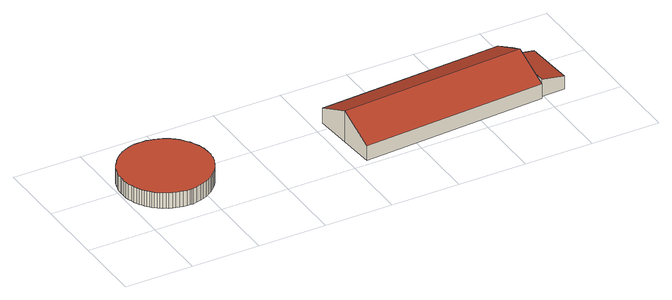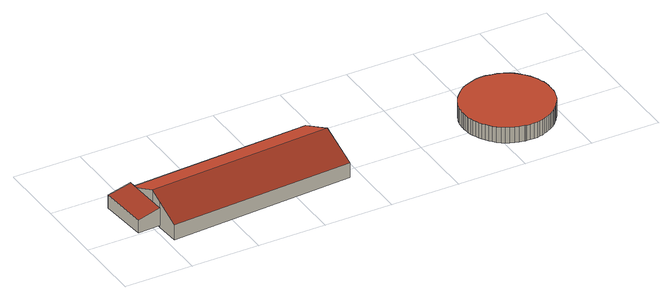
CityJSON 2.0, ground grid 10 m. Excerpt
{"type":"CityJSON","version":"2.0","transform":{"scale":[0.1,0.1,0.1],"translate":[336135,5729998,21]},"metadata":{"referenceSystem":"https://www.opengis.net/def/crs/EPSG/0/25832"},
"CityObjects":{
"building1":{"type":"Building","attributes":{"Geometrietyp2DReferenz":"3000","Gemeindeschluessel":"05170012","function":"51003_1201","roofType":"1000","measuredHeight":2.44},"geometry":[{"type":"Solid","lod":"2","boundaries":[[[[0,1,2,3]],[[4,5,1,0]],[[6,7,5,4]],[[8,9,7,6]],[[10,11,9,8]],[[12,13,11,10]],[[14,15,13,12]],[[16,17,15,14]],[[18,19,17,16]],[[20,21,19,18]],[[22,23,21,20]],[[24,25,23,22]],[[26,27,25,24]],[[28,29,27,26]],[[30,31,29,28]],[[32,33,31,30]],[[34,35,33,32]],[[36,37,35,34]],[[38,39,37,36]],[[40,41,39,38]],[[42,43,41,40]],[[44,45,43,42]],[[46,47,45,44]],[[48,49,47,46]],[[50,51,49,48]],[[52,53,51,50]],[[54,55,53,52]],[[56,57,55,54]],[[58,59,57,56]],[[60,61,59,58]],[[62,63,61,60]],[[64,65,63,62]],[[66,67,65,64]],[[68,69,67,66]],[[70,71,69,68]],[[72,73,71,70]],[[74,75,73,72]],[[76,77,75,74]],[[78,79,77,76]],[[80,81,79,78]],[[82,83,81,80]],[[84,85,83,82]],[[86,87,85,84]],[[88,89,87,86]],[[90,91,89,88]],[[92,93,91,90]],[[94,95,93,92]],[[96,97,95,94]],[[98,99,97,96]],[[100,101,99,98]],[[102,103,101,100]],[[104,105,103,102]],[[106,107,105,104]],[[108,109,107,106]],[[110,111,109,108]],[[112,113,111,110]],[[114,115,113,112]],[[116,117,115,114]],[[118,119,117,116]],[[120,121,119,118]],[[122,123,121,120]],[[124,125,123,122]],[[126,127,125,124]],[[128,129,127,126]],[[130,131,129,128]],[[132,133,131,130]],[[134,135,133,132]],[[136,137,135,134]],[[138,139,137,136]],[[140,141,139,138]],[[142,143,141,140]],[[144,145,143,142]],[[146,147,145,144]],[[148,149,147,146]],[[150,151,149,148]],[[152,153,151,150]],[[154,155,153,152]],[[156,157,155,154]],[[158,159,157,156]],[[160,161,159,158]],[[162,163,161,160]],[[164,165,163,162]],[[166,167,165,164]],[[168,169,167,166]],[[170,171,169,168]],[[172,173,171,170]],[[174,175,173,172]],[[176,177,175,174]],[[178,179,177,176]],[[180,181,179,178]],[[182,183,181,180]],[[3,2,183,182]],[[180,178,176,174,172,170,168,166,164,162,160,158,156,154,152,150,148,146,144,142,140,138,136,134,132,130,128,126,124,122,120,118,116,114,112,110,108,106,104,102,100,98,96,94,92,90,88,86,84,82,80,78,76,74,72,70,68,66,64,62,60,58,56,54,52,50,48,46,44,42,40,38,36,34,32,30,28,26,24,22,20,18,16,14,12,10,8,6,4,0,3,182]],[[1,5,7,9,11,13,15,17,19,21,23,25,27,29,31,33,35,37,39,41,43,45,47,49,51,53,55,57,59,61,63,65,67,69,71,73,75,77,79,81,83,85,87,89,91,93,95,97,99,101,103,105,107,109,111,113,115,117,119,121,123,125,127,129,131,133,135,137,139,141,143,145,147,149,151,153,155,157,159,161,163,165,167,169,171,173,175,177,179,181,183,2]]]],"semantics":{"surfaces":[{"type":"WallSurface"},{"type":"RoofSurface"},{"type":"GroundSurface"}],"values":[[0,0,0,0,0,0,0,0,0,0,0,0,0,0,0,0,0,0,0,0,0,0,0,0,0,0,0,0,0,0,0,0,0,0,0,0,0,0,0,0,0,0,0,0,0,0,0,0,0,0,0,0,0,0,0,0,0,0,0,0,0,0,0,0,0,0,0,0,0,0,0,0,0,0,0,0,0,0,0,0,0,0,0,0,0,0,0,0,0,0,0,0,1,2]]}}]},
"building2":{"type":"Building","attributes":{"Geometrietyp2DReferenz":"3000","Gemeindeschluessel":"05170012","function":"31001_2720","roofType":"3100","measuredHeight":4.81},"geometry":[{"type":"Solid","lod":"2","boundaries":[[[[184,185,186,187]],[[188,189,185,184]],[[190,191,189,188]],[[192,193,191,190]],[[194,195,193,192]],[[196,197,195,194]],[[187,186,197,196]],[[196,194,192,190,187]],[[188,184,187,190]],[[185,189,191,193,195,197,186]]]],"semantics":{"surfaces":[{"type":"WallSurface"},{"type":"RoofSurface"},{"type":"GroundSurface"}],"values":[[0,0,0,0,0,0,0,1,1,2]]}}]},
"building3":{"type":"Building","attributes":{"Geometrietyp2DReferenz":"3000","Gemeindeschluessel":"05170012","function":"31001_2463","roofType":"2100","measuredHeight":2.7},"address":[{"country":"Germany","locality":"Hamminkeln","thoroughfareNumber":"7","thoroughfareName":"Bruchweg"}],"geometry":[{"type":"Solid","lod":"2","boundaries":[[[[198,199,200,201]],[[202,203,199,198]],[[204,205,203,202]],[[201,200,205,204]],[[202,198,201,204]],[[199,203,205,200]]]],"semantics":{"surfaces":[{"type":"WallSurface"},{"type":"RoofSurface"},{"type":"GroundSurface"}],"values":[[0,0,0,0,1,2]]}}]}
},
"vertices":[
[2,101,34],[2,101,10],[2,96,10],[2,96,34],[3,106,34],[3,106,10],[5,111,34],[5,111,10],[6,115,34],[6,115,10],[8,120,34],[8,120,10],[10,124,34],[10,124,10],[13,127,34],[13,127,10],[15,130,34],[15,130,10],[17,133,34],[17,133,10],[20,136,34],[20,136,10],[22,139,34],[22,139,10],[25,141,34],[25,141,10],[27,143,34],[27,143,10],[30,145,34],[30,145,10],[33,147,34],[33,147,10],[37,149,34],[37,149,10],[40,151,34],[40,151,10],[44,152,34],[44,152,10],[48,154,34],[48,154,10],[53,155,34],[53,155,10],[57,156,34],[57,156,10],[62,156,34],[62,156,10],[68,156,34],[68,156,10],[73,156,34],[73,156,10],[75,156,34],[75,156,10],[76,155,34],[76,155,10],[83,154,34],[83,154,10],[89,152,34],[89,152,10],[95,150,34],[95,150,10],[100,147,34],[100,147,10],[105,144,34],[105,144,10],[110,140,34],[110,140,10],[114,136,34],[114,136,10],[117,132,34],[117,132,10],[120,128,34],[120,128,10],[123,124,34],[123,124,10],[125,120,34],[125,120,10],[127,115,34],[127,115,10],[129,111,34],[129,111,10],[130,107,34],[130,107,10],[131,103,34],[131,103,10],[131,99,34],[131,99,10],[132,96,34],[132,96,10],[132,92,34],[132,92,10],[132,89,34],[132,89,10],[132,86,34],[132,86,10],[131,82,34],[131,82,10],[131,79,34],[131,79,10],[130,75,34],[130,75,10],[129,71,34],[129,71,10],[127,67,34],[127,67,10],[125,63,34],[125,63,10],[123,59,34],[123,59,10],[121,55,34],[121,55,10],[118,51,34],[118,51,10],[114,47,34],[114,47,10],[110,43,34],[110,43,10],[106,39,34],[106,39,10],[101,36,34],[101,36,10],[96,33,34],[96,33,10],[90,31,34],[90,31,10],[85,29,34],[85,29,10],[78,27,34],[78,27,10],[72,26,34],[72,26,10],[70,26,34],[70,26,10],[68,26,34],[68,26,10],[63,26,34],[63,26,10],[58,27,34],[58,27,10],[53,28,34],[53,28,10],[48,29,34],[48,29,10],[44,30,34],[44,30,10],[39,32,34],[39,32,10],[36,34,34],[36,34,10],[32,36,34],[32,36,10],[29,38,34],[29,38,10],[26,40,34],[26,40,10],[23,43,34],[23,43,10],[21,45,34],[21,45,10],[19,47,34],[19,47,10],[16,50,34],[16,50,10],[14,53,34],[14,53,10],[12,56,34],[12,56,10],[10,59,34],[10,59,10],[8,63,34],[8,63,10],[6,67,34],[6,67,10],[5,71,34],[5,71,10],[3,76,34],[3,76,10],[2,81,34],[2,81,10],[2,86,34],[2,86,10],[2,92,34],[2,92,10],[2,94,34],[2,94,10],
[595,26,30],[595,26,7],[592,79,7],[592,79,55],[323,9,30],[323,9,7],[320,62,55],[320,62,7],[316,116,30],[316,116,7],[589,133,30],[589,133,7],[591,98,47],[591,98,7],
[625,100,30],[625,100,10],[591,98,10],[591,98,37],[630,28,30],[630,28,10],[595,26,37],[595,26,10]
]}
